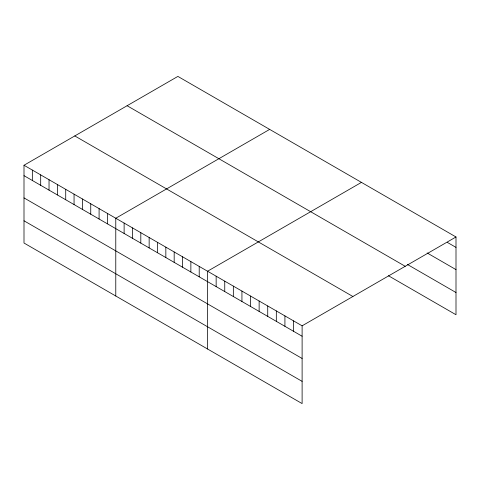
<?xml version="1.0" encoding="UTF-8"?>
<svg xmlns="http://www.w3.org/2000/svg" width="480" height="480" viewBox="0 0 480 480"><rect width="100%" height="100%" fill="white"/><g stroke="black" fill="none" stroke-linecap="round" stroke-linejoin="round"><path stroke-width="0.72" d="M24 165.258L302.112 325.824L302.112 403.59L24 243.024L24 165.258L177.888 76.41L456 236.976L456 314.742L388.458 275.748M269.664 129.396L115.776 218.244L115.776 296.01M361.44 182.382L207.552 271.23L207.552 348.996M302.112 325.824L456 236.976M447.402 242.424L456 247.392M427.14 252.954L456 269.616M407.49 264.51L456 292.518M127.104 105.732L405.216 266.298M74.784 135.936L352.896 296.502M24 175.668L302.112 336.234M24 197.898L302.112 358.464M24 220.794L302.112 381.36M293.514 320.862L293.514 331.272M284.922 315.9L284.922 326.31M276.324 310.932L276.324 321.348M267.726 305.97L267.726 316.386M259.134 301.008L259.134 311.424M250.536 296.046L250.536 306.456M241.938 291.084L241.938 301.494M233.34 286.122L233.34 296.532M224.748 281.154L224.748 291.57M216.15 276.192L216.15 286.608M199.212 266.412L199.212 276.828M190.866 261.594L190.866 272.01M182.526 256.782L182.526 267.192M174.18 251.964L174.18 262.374M165.84 247.146L165.84 257.556M157.494 242.328L157.494 252.744M149.148 237.51L149.148 247.926M140.808 232.692L140.808 243.108M132.462 227.88L132.462 238.29M124.122 223.062L124.122 233.472M107.436 213.426L107.436 223.842M99.09 208.608L99.09 219.024M90.744 203.79L90.744 214.206M82.404 198.978L82.404 209.388M74.058 194.16L74.058 204.57M65.718 189.342L65.718 199.752M57.372 184.524L57.372 194.94M49.032 179.706L49.032 190.122M40.686 174.888L40.686 185.304M32.346 170.076L32.346 180.486"/></g></svg>
